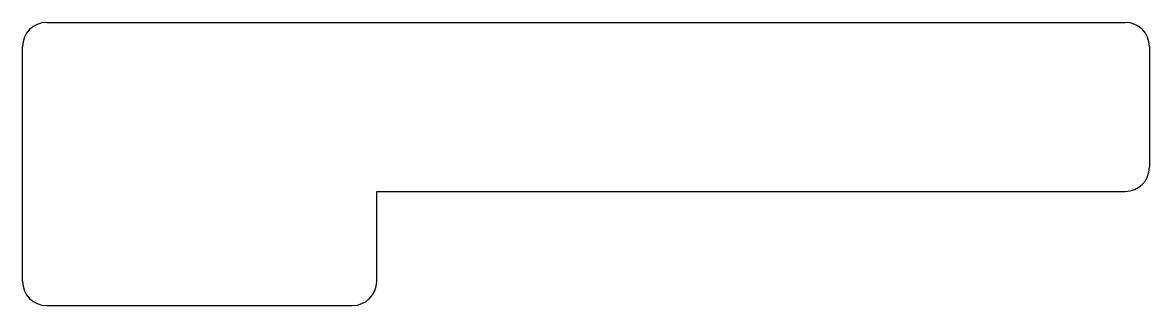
# Model space of a CAD drawing. Extents: x -113.6 to -43.6, y -12.4 to 5.3.
import ezdxf

# ---------------------------------------------------------------- set-up
doc = ezdxf.new("R2010")
doc.units = 0
doc.header["$MEASUREMENT"] = 0
doc.layers.add('VISIBLE', color=7, linetype='CONTINUOUS')

msp = doc.modelspace()

# ---------------------------------------------------------------- linework, layer by layer
at = {"layer": 'VISIBLE'}
for p, q in [((-112.1, 5.25), (-45.1, 5.25)), ((-113.6, -10.85), (-113.6, 3.75)), ((-43.6, 3.75), (-43.6, -3.75)), ((-91.6, -10.85), (-91.6, -5.25)), ((-91.6, -5.25), (-45.1, -5.25)), ((-112.1, -12.35), (-93.1, -12.35))]:
    msp.add_line(p, q, dxfattribs=at)
for centre, start, end in [((-112.1, 3.75), 90, 180), ((-45.1, 3.75), 0, 90), ((-45.1, -3.75), 270, 0), ((-112.1, -10.85), 180, 270), ((-93.1, -10.85), 270, 0)]:
    msp.add_arc(centre, 1.5, start, end, dxfattribs=at)

doc.saveas('drawing.dxf')
